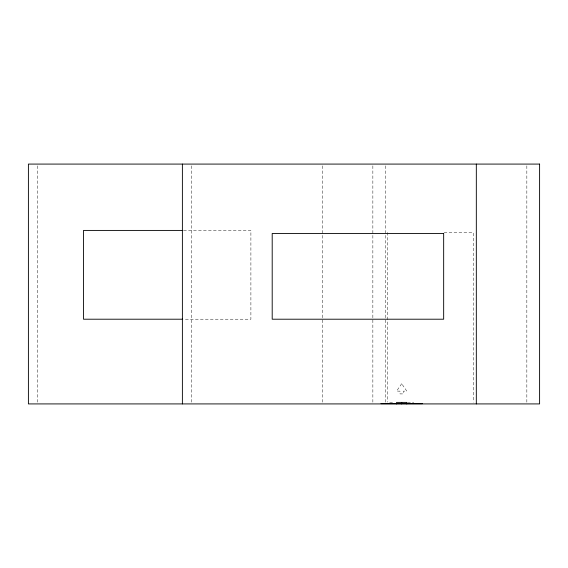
<?xml version="1.0" encoding="UTF-8"?>
<svg xmlns="http://www.w3.org/2000/svg" width="568" height="568" viewBox="0 0 568 568"><rect width="100%" height="100%" fill="white"/><g stroke="black" fill="none" stroke-linecap="round" stroke-linejoin="round"><path stroke-width="0.43" stroke-dasharray="2.84 2.13" d="M389.669 402.605L394.419 402.392M183.585 230.416L250.893 230.416L250.893 319.209L183.585 319.209M444.091 232.461L473.258 232.461L473.258 402.151M407.54 402.392L413.717 402.605M526.841 165.849L526.841 402.151M387.532 232.461L387.532 402.151M385.615 165.849L385.615 402.151M372.856 165.849L372.856 402.151M322.333 165.849L322.333 402.151M191.572 165.849L191.572 402.151M37.587 165.849L37.587 402.151M401.69 383.698L396.592 391.125L399.993 391.125L399.993 393.908L403.394 393.908L403.394 391.125L406.795 391.125L401.69 383.698"/><path stroke-width="0.85" d="M182.704 230.416L83.51 230.416L83.51 319.209L182.704 319.209M380.95 403.685L422.429 403.685M476.325 164.081L476.325 403.919M406.795 403.919L406.795 402.392L396.592 402.392L396.592 403.919M401.69 402.392L401.69 403.919M182.385 164.081L182.385 403.919M539.6 164.081L28.4 164.081L28.4 403.919L539.6 403.919L539.6 164.081M443.665 233.476L272.2 233.476L272.2 319.209L443.665 319.209L443.665 233.476"/></g></svg>
